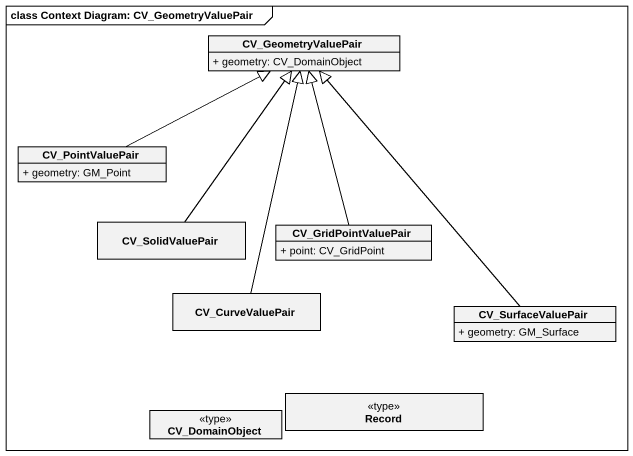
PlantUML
@startuml
mainframe class Context Diagram: CV_GeometryValuePair
hide circle
hide empty members
skinparam classAttributeIconSize 0
class CV_GeometryValuePair {
  + geometry: CV_DomainObject
}
class CV_PointValuePair {
  + geometry: GM_Point
}
class CV_SolidValuePair
class CV_GridPointValuePair {
  + point: CV_GridPoint
}
class CV_CurveValuePair
class CV_SurfaceValuePair {
  + geometry: GM_Surface
}
class CV_DomainObject <<type>>
class "Record" as Record_ <<type>>
CV_PointValuePair -right-|> CV_GeometryValuePair
CV_SolidValuePair -up-|> CV_GeometryValuePair
CV_GridPointValuePair -up-|> CV_GeometryValuePair
CV_CurveValuePair -up-|> CV_GeometryValuePair
CV_SurfaceValuePair -up-|> CV_GeometryValuePair
@enduml
